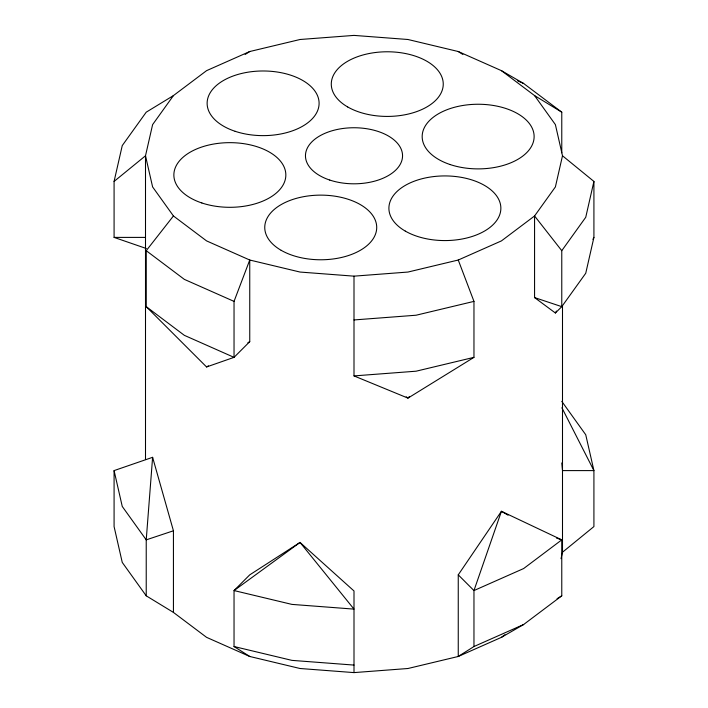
<?xml version="1.0" encoding="UTF-8"?>
<svg xmlns="http://www.w3.org/2000/svg" width="708" height="708" viewBox="0 0 708 708"><rect width="100%" height="100%" fill="white"/><g stroke="black" fill="none" stroke-linecap="round" stroke-linejoin="round"><path stroke-width="1.06" d="M146.229 595.826L122.254 562.418L114.085 526.575L114.085 470.599L152.609 457.315L146.229 539.859L146.229 595.826L173.433 612.411L206.568 637.342L249.747 656.475L300.033 668.502L354 672.6L407.967 668.502L458.253 656.475L501.432 637.342L523.646 624.518L561.771 595.826L561.771 539.859L501.432 511.282L458.253 574.852L458.253 656.475L473.962 646.528L523.646 624.518M146.361 248.526L114.085 237.401L114.085 181.425L122.254 145.583L146.229 112.174L173.433 95.589L206.568 70.658L249.747 51.525L300.033 39.498L354 35.4L407.967 39.498L458.253 51.525L501.432 70.658L523.646 83.482L561.771 112.174L561.771 152.778M501.432 70.658L534.567 95.589L555.391 124.617L562.497 155.778L555.391 186.93L534.567 215.967L501.432 240.897L458.253 260.022L407.967 272.049L354 276.155L300.033 272.049L249.747 260.022L206.568 240.897L173.433 215.967L152.609 186.93L145.503 155.778L152.609 124.617L173.433 95.589M562.497 155.778L593.915 181.425L585.746 217.276L561.771 250.685L561.771 306.652L555.391 312.998L534.567 297.581L534.567 215.967L561.771 250.685M593.915 181.425L593.915 237.401L585.746 273.244L561.771 306.652L534.567 297.581M561.028 558.674L562.497 552.222L562.497 305.918M146.229 306.652L184.354 335.344L234.038 357.354L234.038 301.387L249.747 260.022L249.747 341.645L234.038 357.354L206.568 366.956L146.229 306.652L146.229 250.685L173.433 215.967M555.391 312.998L556.399 311.033M592.915 239.357L593.915 237.401M409.419 396.48L407.967 398.117L354 375.913L354 276.155M114.085 181.425L145.503 155.778L145.503 459.554M562.497 552.222L593.915 526.575L593.915 470.599L585.746 434.756L561.771 401.348M501.432 637.342L504.919 634.722M245.127 54.454L249.747 51.525M458.253 260.022L473.962 301.387L473.962 357.354L407.967 398.117L406.197 396.79M557.081 598.685L561.771 595.826M206.568 366.956L208.444 365.859M247.871 342.743L249.747 341.645M152.609 457.315L173.433 530.788L146.229 539.859L122.254 506.45L114.085 470.599M473.962 301.387L416.092 315.219L354 319.945M473.962 357.354L416.092 371.196L354 375.913M114.085 237.401L145.503 237.401M354 665.086L291.908 660.369L234.038 646.528L234.038 590.56L249.747 574.852L300.033 542.434L354 590.976L354 672.6M556.541 538.115L561.771 539.859L523.646 568.551L473.962 590.56L473.962 646.528M517.681 80.845L523.646 83.482M234.038 301.387L184.354 279.377L146.229 250.685M508.061 515.185L501.432 511.282L473.962 590.56L458.253 574.852M534.567 95.589L561.771 112.174M458.253 51.525L462.873 54.454M234.038 646.528L249.747 656.475M561.895 407.773L593.915 470.599L562.497 470.599L561.78 462.935M173.433 530.788L173.433 612.411M300.033 542.434L234.038 590.56L291.908 604.393L354 609.119L300.033 542.434M235.127 131.299A55.976 32.32 0 0 0 319.096 103.306A55.976 32.32 0 0 0 235.127 75.313A55.976 32.32 0 0 0 235.127 131.299M347.681 106.952A55.976 32.32 0 0 0 441.341 92.465A55.976 32.32 0 0 0 372.78 52.879A55.976 32.32 0 0 0 347.681 106.952M201.86 202.975A55.976 32.32 0 0 0 285.837 174.982A55.976 32.32 0 0 0 201.86 146.99A55.976 32.32 0 0 0 201.86 202.975M329.724 180.053A48.551 28.037 0 0 0 402.551 155.778A48.551 28.037 0 0 0 329.724 131.502A48.551 28.037 0 0 0 329.724 180.053M281.147 250.305A55.976 32.32 0 0 0 374.806 235.817A55.976 32.32 0 0 0 306.245 196.231A55.976 32.32 0 0 0 281.147 250.305M405.295 231.1A55.976 32.32 0 0 0 498.954 216.613A55.976 32.32 0 0 0 430.393 177.027A55.976 32.32 0 0 0 405.295 231.1M450.155 164.557A55.976 32.32 0 0 0 534.124 136.573A55.976 32.32 0 0 0 450.155 108.581A55.976 32.32 0 0 0 450.155 164.557"/></g></svg>
